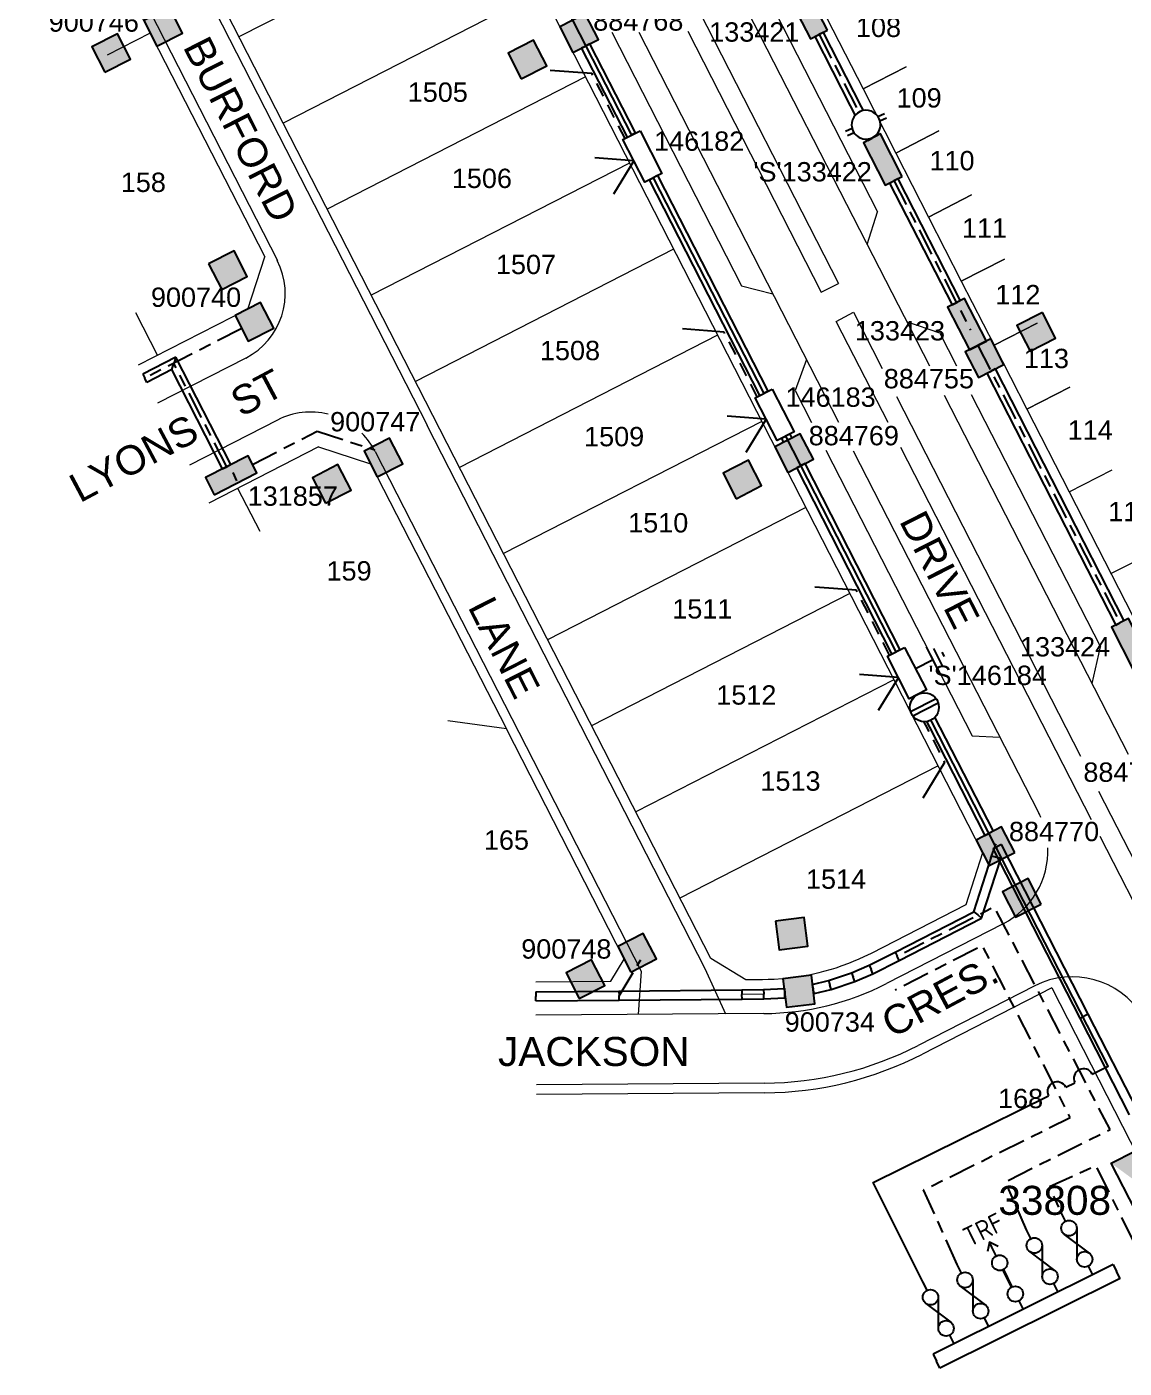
# Model space of a CAD drawing. Header units: metres. Extents: x 289950 to 290170, y 6229066 to 6229325.
# Drawn here: x 289991 to 290104.4, y 6229066.2 to 6229204.9 of the extents above; entities that cross this region are included whole.
import ezdxf
from ezdxf.enums import TextEntityAlignment as Align

# ---------------------------------------------------------------- set-up
doc = ezdxf.new("R2010")
doc.units = ezdxf.units.M
doc.header["$LTSCALE"] = 0.7
for name, pattern in [('Cable Exist OH', [1, 1, 0]), ('Cable Exist UG', [8.2, 4, -1.2, 1.8, -1.2]), ('Dash', [5, 3, -2])]:
    doc.linetypes.add(name, pattern=pattern)
doc.layers.get('0').update_dxf_attribs({"color": 6})
for name, color, linetype in [('_User Miscellaneous4', 7, 'Continuous'), ('_User Miscellaneous6', 7, 'Continuous'), ('_User Miscellaneous7', 150, 'Continuous'), ('_User Miscellaneous8', 7, 'Continuous'), ('_User_LV_Exist', 7, 'Continuous'), ('Duct_SP_EXT', 7, 'Continuous'), ('Equip_LV_EXT', 5, 'Continuous'), ('Equip_LV_MOD', 5, 'Continuous'), ('Equip_LV_NEW', 5, 'Continuous'), ('Mains_LV_NEW_T84', 2, 'Continuous'), ('Services_SP_NEW_UG', 2, 'Continuous'), ('Sub_LV_EXT', 5, 'Continuous'), ('Sub_SP_EXT', 7, 'Continuous'), ('SupportsUG_SP_LV_EXT', 7, 'Continuous'), ('SupportsUG_SP_LV_NEW', 2, 'Continuous'), ('SupportsUG_SP_LV_SL_EXT', 7, 'Continuous'), ('Trench_SP_EXT', 7, 'Continuous'), ('UG_Details_SP_MISC', 7, 'Continuous')]:
    doc.layers.add(name, color=color, linetype=linetype)
for name, color, linetype, lineweight in [('_User Miscellaneous5', 7, 'Continuous', 35), ('Cadastre Developer_SP_NEW', 4, 'Continuous', 5), ('Cadastre Roads_SP_EXT', 9, 'Continuous', 5), ('Cadastre Roads_SP_NEW', 8, 'Continuous', 5)]:
    doc.layers.add(name, color=color, linetype=linetype, lineweight=lineweight)
doc.styles.add('ARIAL', font='arial.ttf', dxfattribs={"height": 2})
doc.styles.add('ARIAL 3.0', font='arial.ttf', dxfattribs={"height": 3})
doc.styles.add('COLUMN_LABEL', font='arial.ttf')
doc.styles.add('IESYMBOL1', font='isocp.shx')
doc.styles.add('POLE_LABEL', font='arial.ttf')
doc.styles.get("Standard").update_dxf_attribs({"font": 'arial.ttf'})
doc.styles.add('style1', font='iso3098b.shx')
doc.linetypes.add('Cable New UG', pattern='A,8,-1,["x",style1,S=3.5,R=0,X=0.35,Y=-1],-3.5', length=12.5)

# ---------------------------------------------------------------- blocks, each defined once
blk = doc.blocks.new('COLUMN_EXT')
at = {"layer": '_User Miscellaneous7'}
blk.add_hatch(color=256, dxfattribs=at).paths.add_polyline_path([(-7.49, -1.49), (-4.52, -1.49), (-4.52, 1.48), (-7.49, 1.48)])
at = {"layer": '_User Miscellaneous8'}
blk.add_hatch(color=256, dxfattribs=at).paths.add_polyline_path([(-1.49, -1.49), (1.48, -1.49), (1.48, 1.48), (-1.49, 1.48)])
at = {"layer": '_User Miscellaneous7'}
blk.add_lwpolyline([(-7.49, -1.49), (-4.52, -1.49), (-4.52, 1.48), (-7.49, 1.48)], close=True, dxfattribs=at)
at = {"layer": '_User Miscellaneous8'}
blk.add_lwpolyline([(-1.49, -1.49), (1.48, -1.49), (1.48, 1.48), (-1.49, 1.48)], close=True, dxfattribs=at)
at = {"flags": 9}
for tag, style, p in [('STRUCTURE_PLANT_NUMBER', 'POLE_LABEL', (1.81, 0.03)), ('STREET_CODE', 'COLUMN_LABEL', (1.81, -0.2))]:
    blk.add_attdef(tag, text='', height=0.2, dxfattribs=dict(at, style=style)).set_placement(p, align=Align.MIDDLE_LEFT)
for tag, p in [('COLUMN_TYPE', (1.81, -0.4)), ('OWNED_BY', (1.81, -0.6)), ('STATE', (1.81, -0.8)), ('USAGE', (1.81, -1)), ('LEGEND', (1.81, -1.2)), ('LOCATION', (1.81, -1.4)), ('STREETNAME', (1.81, -1.6)), ('SUBURB', (1.81, -1.8)), ('NOTES', (1.81, -2))]:
    blk.add_attdef(tag, text='', height=0.2, dxfattribs=at).set_placement(p, align=Align.MIDDLE_LEFT)
at = {"flags": 1}
blk.add_attdef('Z', (1.81, -2.35), '', height=0.2, dxfattribs=at)
at = {"layer": '_User Miscellaneous6', "style": 'ARIAL', "flags": 8}
blk.add_attdef('ASSET_NUM', text='', height=2, dxfattribs=at).set_placement((2, 2), align=Align.MIDDLE_LEFT)
blk = doc.blocks.new('*U22')
at = {"layer": '_User Miscellaneous7'}
blk.add_hatch(color=256, dxfattribs=at).paths.add_polyline_path([(-7.43, 1.73), (-7.53, -1.24), (-4.56, -1.34), (-4.46, 1.63)])
at = {"layer": '_User Miscellaneous8'}
blk.add_hatch(color=256, dxfattribs=at).paths.add_polyline_path([(-1.44, 1.53), (-1.53, -1.44), (1.44, -1.53), (1.53, 1.44)])
at = {"layer": '_User Miscellaneous7'}
blk.add_lwpolyline([(-7.53, -1.24), (-4.56, -1.34), (-4.46, 1.63), (-7.43, 1.73)], close=True, dxfattribs=at)
at = {"layer": '_User Miscellaneous8'}
blk.add_lwpolyline([(-1.53, -1.44), (1.44, -1.53), (1.53, 1.44), (-1.44, 1.53)], close=True, dxfattribs=at)
at = {"flags": 9}
for tag, style, p in [('STRUCTURE_PLANT_NUMBER', 'POLE_LABEL', (1.81, 0.03)), ('STREET_CODE', 'COLUMN_LABEL', (1.81, -0.2))]:
    blk.add_attdef(tag, text='', height=0.2, dxfattribs=dict(at, style=style)).set_placement(p, align=Align.MIDDLE_LEFT)
for tag, p in [('COLUMN_TYPE', (1.81, -0.4)), ('OWNED_BY', (1.81, -0.6)), ('STATE', (1.81, -0.8)), ('USAGE', (1.81, -1)), ('LEGEND', (1.81, -1.2)), ('LOCATION', (1.81, -1.4)), ('STREETNAME', (1.81, -1.6)), ('SUBURB', (1.81, -1.8)), ('NOTES', (1.81, -2))]:
    blk.add_attdef(tag, text='', height=0.2, dxfattribs=at).set_placement(p, align=Align.MIDDLE_LEFT)
at = {"flags": 1}
blk.add_attdef('Z', (1.81, -2.35), '', height=0.2, dxfattribs=at)
at = {"layer": '_User Miscellaneous6', "style": 'ARIAL', "flags": 8}
blk.add_attdef('ASSET_NUM', text='', height=2, dxfattribs=at).set_placement((2, 2), align=Align.MIDDLE_LEFT)
blk = doc.blocks.new('PILLAR_EXT')
blk.add_hatch(color=256).paths.add_polyline_path([(-2.475, 2.49), (-2.475, 0.51), (2.475, 0.51), (2.475, 2.49)])
blk.add_lwpolyline([(-2.475, 0.51), (2.475, 0.51), (2.475, 2.49), (-2.475, 2.49)], close=True)
for tag, p, flags in [('OWNED_BY', (0, 1.3), 9), ('STATE', (0, 1.1), 9), ('SUPPORT_TYPE', (0, 0.9), 9), ('USAGE', (0, 0.7), 9), ('LEGEND', (0, 0.5), 9), ('LOCATION', (0, 0.3), 9), ('NOTES', (0, 0.1), 9), ('PARENT', (0, -0.1), 9), ('STREETNAME', (0, -0.3), 9), ('SUBURB', (0, -0.5), 1)]:
    blk.add_attdef(tag, p, '', height=0.2, dxfattribs=dict(flags=flags))
at = {"layer": '_User Miscellaneous6', "style": 'ARIAL', "flags": 8}
blk.add_attdef('ASSET_NUM', text='', height=2, dxfattribs=at).set_placement((1.5, 7.5), align=Align.TOP_LEFT)
blk = doc.blocks.new('*U58')
at = {"lineweight": -3}
blk.add_lwpolyline([(-2.48, 2.49), (2.47, 2.49), (2.47, 0.51), (-2.48, 0.51)], close=True, dxfattribs=at)
for tag, flags, p in [('STREET_CODE', 9, (1.5, 3.5)), ('OWNED_BY', 9, (1.5, 3.3)), ('OPERATED_BY', 9, (1.5, 3.1)), ('STATE', 9, (1.5, 2.7)), ('MAINTAINED_BY', 9, (1.5, 2.9)), ('SUPPORT_TYPE', 9, (1.5, 2.5)), ('SUBURB', 9, (1.5, 1.7)), ('STREETNAME', 9, (1.5, 1.5)), ('USAGE', 9, (1.5, 2.3)), ('LEGEND', 9, (1.5, 2.1)), ('PARENT', 9, (1.5, 1.9)), ('LOCATION', 9, (1.5, 1.3)), ('Z', 1, (1.5, 0.9)), ('NOTES', 9, (1.5, 1.1))]:
    blk.add_attdef(tag, text='', height=0.2, dxfattribs=dict(flags=flags)).set_placement(p, align=Align.MIDDLE_LEFT)
at = {"layer": '_User Miscellaneous4', "style": 'ARIAL', "flags": 8}
blk.add_attdef('ASSET_NUM', text='', height=2, dxfattribs=at).set_placement((2, 5.5), align=Align.MIDDLE_LEFT)
blk = doc.blocks.new('A$C1B2C29DD')
at = {"layer": 'Services_SP_NEW_UG', "color": 2, "flags": 128}
for points in [[(0, 0), (-2.1, 3.44)], [(0, 0), (2.1, 3.44)]]:
    blk.add_lwpolyline(points, dxfattribs=at)
blk = doc.blocks.new('*U23')
at = {"layer": 'Services_SP_NEW_UG', "color": 2, "flags": 128}
blk.add_lwpolyline([(-10, -0.75), (-12.25, 2.93)], dxfattribs=at)
at = {"layer": 'Services_SP_NEW_UG', "color": 2, "linetype": 'Dash', "ltscale": 0.7, "flags": 128}
blk.add_lwpolyline([(-2.47, -0.75), (-10, -0.75)], dxfattribs=at)
blk = doc.blocks.new('*U24')
at = {"layer": 'Services_SP_NEW_UG', "color": 2, "flags": 128}
blk.add_lwpolyline([(10, -0.75), (12.25, 2.93)], dxfattribs=at)
at = {"layer": 'Services_SP_NEW_UG', "color": 2, "linetype": 'Dash', "ltscale": 0.7, "flags": 128}
blk.add_lwpolyline([(2.47, -0.75), (10, -0.75)], dxfattribs=at)
blk = doc.blocks.new('*U25')
at = {"layer": 'Services_SP_NEW_UG', "color": 2, "flags": 128}
blk.add_lwpolyline([(10, -0.75), (12.25, 2.93)], dxfattribs=at)
at = {"layer": 'Services_SP_NEW_UG', "color": 2, "linetype": 'Dash', "ltscale": 0.7, "flags": 128}
blk.add_lwpolyline([(2.47, -0.75), (10, -0.75)], dxfattribs=at)
blk = doc.blocks.new('*U26')
at = {"layer": 'Services_SP_NEW_UG', "color": 2, "flags": 128}
blk.add_lwpolyline([(10, -0.75), (12.25, 2.93)], dxfattribs=at)
at = {"layer": 'Services_SP_NEW_UG', "color": 2, "linetype": 'Dash', "ltscale": 0.7, "flags": 128}
blk.add_lwpolyline([(2.47, -0.75), (10, -0.75)], dxfattribs=at)
blk = doc.blocks.new('*U17')
blk.add_lwpolyline([(0, 1.375), (5.5, 1.375), (5.5, -1.375), (0, -1.375)], close=True)
blk.add_solid([(0, -1.375), (0, 1.375), (5.5, 1.375), (5.5, -1.375)])
for tag, height, flags, p in [('ASSET_NUM', 3, 8, (5.84, 2.545)), ('STREET_CODE', 0.2, 9, (5.34, 0.545)), ('OPERATING_VOLTAGE', 0.2, 9, (5.34, -0.055)), ('CONSTRUCTED_VOLTAGE', 0.2, 9, (5.34, 0.345)), ('NO_PHASES', 0.2, 9, (5.34, 0.145)), ('ORIENTATION', 0.2, 9, (5.34, -0.255)), ('OWNED_BY', 0.2, 9, (5.34, -0.455)), ('OPERATED_BY', 0.2, 9, (5.34, -0.655)), ('SECONDARY_VOLTAGE', 0.2, 9, (5.34, -1.055)), ('STATE', 0.2, 9, (5.34, -1.255)), ('MAINTAINED_BY', 0.2, 9, (5.34, -0.855)), ('PARENT', 0.2, 9, (5.34, -1.455)), ('SUBSTATION_TYPE', 0.2, 9, (5.34, -1.655)), ('STREETNAME', 0.2, 9, (5.34, -2.455)), ('SUBURB', 0.2, 9, (5.34, -2.655)), ('USAGE', 0.2, 9, (5.34, -1.855)), ('LEGEND', 0.2, 9, (5.34, -2.055)), ('LOCATION', 0.2, 9, (5.34, -2.255)), ('NOTES', 0.2, 9, (5.34, -2.855)), ('Z', 0.2, 1, (5.34, -3.055))]:
    blk.add_attdef(tag, text='', height=height, dxfattribs=dict(flags=flags)).set_placement(p, align=Align.MIDDLE_LEFT)
blk = doc.blocks.new('LV_UG_DFUSE_CLOSED_EXT')
for points in [[(1, 0), (0, 0)], [(5.04, 0.73), (2.16, -0.72)], [(5.05, -0.71), (2.16, 0.72)], [(6.2, 0.01), (7.2, 0.01)]]:
    blk.add_lwpolyline(points)
for centre in [(1.8, 0), (5.4, 0.01)]:
    blk.add_circle(centre, 0.8)
at = {"flags": 9}
for tag, p in [('ACTUAL_STATUS', (0, 0)), ('CONSTRUCTED_VOLTAGE', (0, -0.2)), ('OPERATING_VOLTAGE', (0, -0.6)), ('ORIENTATION', (0, -0.8)), ('STATE', (0, -1)), ('SWITCH_TYPE', (0, -1.2)), ('NO_PHASES', (0, -0.4)), ('USAGE', (0, -1.4)), ('NOTES', (0, -1.6))]:
    blk.add_attdef(tag, text='', height=0.2, dxfattribs=at).set_placement(p, align=Align.MIDDLE_LEFT)
at = {"flags": 1}
blk.add_attdef('Z', (0, 0), '', height=0.2, dxfattribs=at)
blk = doc.blocks.new('*U57')
for points in [[(1, 0), (0, 0)], [(5.04, 0.73), (2.16, -0.72)], [(5.05, -0.71), (2.16, 0.72)], [(6.2, 0.01), (7.2, 0.01)]]:
    blk.add_lwpolyline(points)
for centre in [(1.8, 0), (5.4, 0.01)]:
    blk.add_circle(centre, 0.8)
at = {"flags": 9}
for tag, p in [('ACTUAL_STATUS', (0, 0)), ('CONSTRUCTED_VOLTAGE', (0, -0.2)), ('OPERATING_VOLTAGE', (0, -0.6)), ('ORIENTATION', (0, -0.8)), ('STATE', (0, -1)), ('SWITCH_TYPE', (0, -1.2)), ('NO_PHASES', (0, -0.4)), ('USAGE', (0, -1.4)), ('NOTES', (0, -1.6))]:
    blk.add_attdef(tag, text='', height=0.2, dxfattribs=at).set_placement(p, align=Align.MIDDLE_LEFT)
at = {"flags": 1}
blk.add_attdef('Z', (0, 0), '', height=0.2, dxfattribs=at)
blk = doc.blocks.new('TX_LINK_EXT')
h = blk.add_hatch(color=256)
edge = h.paths.add_edge_path()
edge.add_line((2.6, 0.05), (4.6, 0.05))
edge.add_arc((5.4, 0.01), 0.8, 177.2353, 184.4027)
edge.add_line((4.6, -0.05), (2.6, -0.05))
edge.add_arc((1.8, 0), 0.8, 356.4167, 363.5833)
for points in [[(1, 0), (0, 0)], [(2.6, 0.05), (4.6, 0.05)], [(6.2, 0.01), (7.2, 0.01)], [(2.6, -0.05), (4.6, -0.05)]]:
    blk.add_lwpolyline(points)
for centre in [(1.8, 0), (5.4, 0.01)]:
    blk.add_circle(centre, 0.8)
for centre, start, end in [((1.8, 0), 356.4167, 3.5833), ((5.4, 0.01), 177.2353, 184.4027)]:
    blk.add_arc(centre, 0.8, start, end)
at = {"layer": 'Sub_LV_EXT'}
blk.add_line((7.2, 0.01), (7.8, 0.01), dxfattribs=at)
blk.add_lwpolyline([(7, -0.59), (7.8, 0.01), (7, 0.61)], dxfattribs=at)
at = {"flags": 1}
blk.add_attdef('Z', (0, 0), '', height=0.2, dxfattribs=at)
at = {"layer": 'Sub_LV_EXT', "color": 7, "style": 'IESYMBOL1'}
blk.add_text('TRF', height=2, rotation=270, dxfattribs=at).set_placement((9.24, 0.01), align=Align.MIDDLE_CENTER)
at = {"layer": 'Sub_LV_EXT', "flags": 1}
for tag, p in [('ORIENTATION', (2.14, -1.53)), ('USAGE', (2.14, -1.14)), ('NOTES', (2.14, -3.07))]:
    blk.add_attdef(tag, p, '', height=0.2, dxfattribs=at)
blk = doc.blocks.new('*U63')
blk.add_wipeout([(-1.17, -0.57), (-1.28, -0.72), (-1.36, -0.89), (-1.43, -1.06), (-1.47, -1.25), (-1.49, -1.43), (-1.49, -1.62), (-1.46, -1.81), (-1.41, -1.99), (-1.34, -2.16), (-1.25, -2.32), (-1.13, -2.47), (-1, -2.61), (-0.86, -2.72), (-0.7, -2.82), (-0.53, -2.9), (-0.35, -2.95), (-0.16, -2.99), (0.03, -2.99), (0.21, -2.98), (0.4, -2.94), (0.57, -2.88), (0.74, -2.8), (0.9, -2.69), (1.04, -2.57), (1.17, -2.43), (1.28, -2.28), (1.36, -2.11), (1.43, -1.94), (1.47, -1.75), (1.49, -1.57), (1.49, -1.38), (1.46, -1.19), (1.41, -1.01), (1.34, -0.84), (1.25, -0.68), (1.13, -0.53), (1, -0.39), (0.86, -0.28), (0.7, -0.18), (0.53, -0.1), (0.35, -0.05), (0.16, -0.01), (-0.03, -0.01), (-0.21, -0.02), (-0.4, -0.06), (-0.57, -0.12), (-0.74, -0.2), (-0.9, -0.31), (-1.04, -0.43)])
for p, q in [((-1.47, -1.25), (-2.22, -1.25)), ((1.47, -1.25), (2.22, -1.25)), ((-1.47, -1.75), (-2.22, -1.75)), ((1.47, -1.75), (2.22, -1.75))]:
    blk.add_line(p, q)
blk.add_lwpolyline([(1.49, -1.5, 1), (-1.49, -1.5, 1)], format="xyb", close=True)
for tag, p, flags in [('ORIENTATION', (0, 0), 9), ('Z', (0, 0), 1), ('USAGE', (0, -0.2), 9), ('NOTES', (0, -0.4), 9)]:
    blk.add_attdef(tag, p, '', height=0.2, dxfattribs=dict(flags=flags))
blk = doc.blocks.new('LV_UG_LINKS_CLOSED_NEW')
for tag, flags, p in [('ACTUAL_STATUS', 9, (1.5, 0)), ('CONSTRUCTED_VOLTAGE', 9, (1.5, -0.2)), ('OPERATING_VOLTAGE', 9, (1.5, -0.6)), ('ORIENTATION', 9, (1.5, -0.8)), ('STATE', 9, (1.5, -1)), ('SWITCH_TYPE', 9, (1.5, -1.2)), ('NO_PHASES', 9, (1.5, -0.4)), ('USAGE', 9, (1.5, -1.4)), ('OWNED_BY', 9, (1.5, -1.8)), ('OPERATED_BY', 9, (1.5, -2)), ('TYPE', 9, (1.5, -2.6)), ('Z', 1, (1.5, -2.8)), ('NOTES', 9, (1.5, -1.6)), ('MAINTAINED_BY', 9, (1.5, -2.2)), ('NUMBER_OF_PHASES', 9, (1.5, -2.4))]:
    blk.add_attdef(tag, text='', height=0.2, dxfattribs=dict(flags=flags)).set_placement(p, align=Align.MIDDLE_LEFT)
blk.add_wipeout([(-1.06, -5.84), (-1.18, -5.98), (-1.29, -6.14), (-1.37, -6.31), (-1.43, -6.48), (-1.48, -6.67), (-1.49, -6.85), (-1.49, -7.04), (-1.46, -7.23), (-1.41, -7.41), (-1.33, -7.58), (-1.24, -7.74), (-1.12, -7.89), (-0.99, -8.02), (-0.84, -8.14), (-0.68, -8.23), (-0.51, -8.31), (-0.33, -8.36), (-0.14, -8.39), (0.05, -8.39), (0.23, -8.38), (0.42, -8.33), (0.59, -8.27), (0.76, -8.19), (0.92, -8.08), (1.06, -7.96), (1.18, -7.82), (1.29, -7.66), (1.37, -7.49), (1.43, -7.32), (1.48, -7.13), (1.49, -6.95), (1.49, -6.76), (1.46, -6.57), (1.41, -6.39), (1.33, -6.22), (1.24, -6.06), (1.12, -5.91), (0.99, -5.78), (0.84, -5.66), (0.68, -5.57), (0.51, -5.49), (0.33, -5.44), (0.14, -5.41), (-0.05, -5.41), (-0.23, -5.42), (-0.42, -5.47), (-0.59, -5.53), (-0.76, -5.61), (-0.92, -5.72)])
for p, q in [((-1.48, -6.65), (1.48, -6.65)), ((-1.48, -7.15), (1.48, -7.15))]:
    blk.add_line(p, q)
blk.add_circle((0, -6.9), 1.5)
blk = doc.blocks.new('Earth')
for p, q in [((0, -2.04), (0, 0)), ((-1.5, -2.04), (1.5, -2.04)), ((-1, -2.64), (1, -2.64)), ((-0.25, -3.24), (0.25, -3.24))]:
    blk.add_line(p, q)

msp = doc.modelspace()

# ---------------------------------------------------------------- linework, layer by layer
at = {"layer": '_User_LV_Exist', "color": 7, "linetype": 'Cable Exist UG', "flags": 128}
for points in [[(290072.89, 6229204.17), (290077.03, 6229196.07)], [(290080.64, 6229189.02), (290088.55, 6229173.56)], [(290089.33, 6229171.96), (290104.04, 6229143.25)], [(290094.36, 6229080.52), (290092.18, 6229085.51), (290102.99, 6229090.91), (290091.03, 6229113.92), (290081.74, 6229109.17)], [(290087.2, 6229076.95), (290083.71, 6229084.65), (290098.88, 6229092.16), (290089.8, 6229109.92), (290080.78, 6229105.31)], [(290111.73, 6229079.76), (290112.55, 6229078.42), (290107.21, 6229075.76), (290101.54, 6229087.16), (290096.72, 6229084.97), (290097.93, 6229082.29)]]:
    msp.add_lwpolyline(points, dxfattribs=at)
at = {"layer": 'Cadastre Developer_SP_NEW', "color": 4}
for p, q in [((290061.71, 6229108.58), (289998.11, 6229232.82)), ((289991.02, 6229229.16), (290015.6, 6229181.11)), ((290039.64, 6229217.53), (290012.94, 6229203.86)), ((290044.2, 6229208.62), (290017.49, 6229194.96)), ((290003.75, 6229204.25), (289999.31, 6229201.97)), ((290048.75, 6229199.72), (290022.05, 6229186.05)), ((290053.31, 6229190.82), (290026.61, 6229177.15)), ((290057.87, 6229181.92), (290031.17, 6229168.25)), ((290057.87, 6229181.92), (290031.17, 6229168.25)), ((290013.86, 6229175.72), (290015.6, 6229181.11)), ((290002.23, 6229175.38), (290004.51, 6229170.93)), ((290013.86, 6229175.72), (290002.52, 6229169.91)), ((290062.42, 6229173.01), (290035.72, 6229159.35)), ((290066.98, 6229164.11), (290040.28, 6229150.44)), ((290021.15, 6229161.48), (290009.82, 6229155.67)), ((290021.15, 6229161.48), (290026.53, 6229159.74)), ((290026.53, 6229159.74), (290040.58, 6229132.33)), ((290012.8, 6229157.22), (290015.09, 6229152.75)), ((290098.75, 6229156.84), (290111.1, 6229132.7)), ((290071.54, 6229155.21), (290044.84, 6229141.54)), ((290103.08, 6229148.38), (290107.53, 6229150.66)), ((290076.1, 6229146.31), (290049.39, 6229132.64)), ((290080.65, 6229137.41), (290053.95, 6229123.74)), ((290085.21, 6229128.5), (290058.51, 6229114.83)), ((290089.81, 6229119.51), (290088.07, 6229114.13)), ((290088.07, 6229114.13), (290078.28, 6229109.11)), ((290065.35, 6229106.38), (290061.71, 6229108.58)), ((290075.95, 6229108.07), (290075.27, 6229107.82)), ((290076.44, 6229108.27), (290075.95, 6229108.07)), ((290077.01, 6229108.51), (290076.44, 6229108.27)), ((290077.54, 6229108.75), (290077.01, 6229108.51)), ((290078.28, 6229109.11), (290077.54, 6229108.75)), ((290070.35, 6229106.62), (290069.11, 6229106.48)), ((290071.05, 6229106.73), (290070.35, 6229106.62)), ((290071.68, 6229106.84), (290071.05, 6229106.73)), ((290072.32, 6229106.97), (290071.68, 6229106.84)), ((290072.88, 6229107.1), (290072.32, 6229106.97)), ((290073.38, 6229107.23), (290072.88, 6229107.1)), ((290074.16, 6229107.45), (290073.38, 6229107.23)), ((290074.64, 6229107.6), (290074.16, 6229107.45)), ((290075.27, 6229107.82), (290074.64, 6229107.6)), ((290065.89, 6229106.38), (290065.35, 6229106.38)), ((290066.49, 6229106.39), (290065.89, 6229106.38)), ((290067.07, 6229106.39), (290066.49, 6229106.39)), ((290067.66, 6229106.4), (290067.07, 6229106.39)), ((290068.28, 6229106.42), (290067.66, 6229106.4)), ((290069.11, 6229106.48), (290068.28, 6229106.42)), ((290096.97, 6229105.54), (290083.61, 6229098.7)), ((290096.97, 6229105.54), (290116.51, 6229067.24)), ((290067.18, 6229104.89), (290064.93, 6229104.87)), ((290067.26, 6229094.69), (290043.71, 6229094.51))]:
    msp.add_line(p, q, dxfattribs=at)
for points in [[(290077.54, 6229209.28), (290073.1, 6229206.99), (290077.45, 6229198.48), (290081.9, 6229200.76)], [(290081.9, 6229200.76), (290077.45, 6229198.48), (290080.84, 6229191.86), (290085.29, 6229194.14)], [(290085.29, 6229194.14), (290080.84, 6229191.86), (290084.23, 6229185.23), (290088.68, 6229187.52)], [(290088.68, 6229187.52), (290084.23, 6229185.23), (290087.61, 6229178.61), (290092.06, 6229180.89)], [(290092.06, 6229180.89), (290087.61, 6229178.61), (290091, 6229171.99), (290095.45, 6229174.27)], [(290095.45, 6229174.27), (290091, 6229171.99), (290094.39, 6229165.36), (290098.84, 6229167.65)], [(290098.84, 6229167.65), (290094.39, 6229165.36), (290098.75, 6229156.84), (290103.2, 6229159.12)], [(290043.61, 6229106.17), (290051.38, 6229106.23), (290052.77, 6229108.52), (290040.58, 6229132.33), (290034.53, 6229133.17)]]:
    msp.add_lwpolyline(points, dxfattribs=at)
msp.add_arc((290066.98, 6229131.19), 36.5, 270.4501, 297.1075, dxfattribs=at)
at = {"layer": 'Cadastre Roads_SP_NEW', "color": 8}
for p, q in [((289996.32, 6229234.17), (290032.38, 6229163.72)), ((289991.01, 6229231.38), (290016.93, 6229180.75))]:
    msp.add_line(p, q, dxfattribs=at)
at = {"layer": 'Cadastre Roads_SP_NEW'}
for p, q in [((290058.87, 6229209.72), (290074.92, 6229178.38)), ((290063.78, 6229209.93), (290078.46, 6229181.28)), ((290066.54, 6229210.03), (290078.96, 6229185.77)), ((290051.48, 6229204.34), (290064.9, 6229178.14)), ((290054.29, 6229204.34), (290074.92, 6229164.04)), ((290059.33, 6229204.44), (290073.14, 6229177.47)), ((290077.87, 6229182.41), (290078.96, 6229185.77)), ((290078.46, 6229181.28), (290084.31, 6229169.84)), ((290064.9, 6229178.14), (290068.13, 6229177.31)), ((290073.14, 6229177.47), (290074.92, 6229178.38)), ((290074.69, 6229174.44), (290076.45, 6229175.39)), ((290076.45, 6229175.39), (290079.42, 6229169.58)), ((290075.92, 6229172.03), (290074.69, 6229174.44)), ((290085.39, 6229173.22), (290081.98, 6229174.39)), ((290085.39, 6229173.22), (290087.12, 6229169.85)), ((290080.04, 6229164), (290075.92, 6229172.03)), ((290013.64, 6229170.66), (290004.53, 6229166)), ((290071.61, 6229170.52), (290070.45, 6229167.31)), ((290070.45, 6229167.31), (290072.14, 6229164.01)), ((290080.92, 6229166.67), (290099.95, 6229129.51)), ((290085.85, 6229166.84), (290104.87, 6229129.71)), ((290088.63, 6229166.89), (290102, 6229140.79)), ((290016.92, 6229164.25), (290007.81, 6229159.59)), ((290032.36, 6229163.73), (290061.11, 6229107.56)), ((290027.01, 6229161), (290054.51, 6229107.29)), ((290073.62, 6229161.12), (290088.72, 6229131.62)), ((290076.44, 6229161.08), (290095.63, 6229123.61)), ((290101.07, 6229122.93), (290081.35, 6229161.43)), ((290101.13, 6229137.01), (290102, 6229140.79)), ((290088.72, 6229131.62), (290091.6, 6229131.48)), ((290101.81, 6229125.87), (290112.15, 6229105.68)), ((290110.37, 6229104.77), (290101.96, 6229121.19)), ((290091.94, 6229112.18), (290079.87, 6229106)), ((290054.51, 6229107.29), (290054.19, 6229102.8)), ((290061.11, 6229107.56), (290063.24, 6229102.87)), ((290095.22, 6229105.77), (290083.15, 6229099.59)), ((290067.2, 6229102.89), (290043.64, 6229102.71)), ((290067.26, 6229095.69), (290043.7, 6229095.51))]:
    msp.add_line(p, q, dxfattribs=at)
for centre, radius, start, end in [((290010.22, 6229177.34), 7.5, 297.1189, 27.1076), ((290020.34, 6229157.58), 7.5, 76.0287, 117.1189), ((290020.34, 6229157.58), 7.5, 27.1076, 45.021), ((290088.06, 6229119.74), 8.5, 23.6632, 27.1183), ((290088.07, 6229119.74), 8.5, 297.1075, 2.0179), ((290099.09, 6229098.2), 8.5, 31.9232, 117.1075), ((290066.98, 6229131.19), 28.3, 270.4501, 297.1075), ((290066.98, 6229131.19), 35.5, 270.4501, 297.1075)]:
    msp.add_arc(centre, radius, start, end, dxfattribs=at)
at = {"layer": 'Duct_SP_EXT'}
for p, q in [((290090.92, 6229119.94), (290091.35, 6229120.16)), ((290099.89, 6229102.41), (290090.92, 6229119.94)), ((290091.77, 6229120.38), (290091.35, 6229120.16)), ((290100.74, 6229102.84), (290091.77, 6229120.38)), ((290099.89, 6229102.41), (290100.32, 6229102.63)), ((290099.89, 6229102.41), (290100.32, 6229102.63)), ((290100.74, 6229102.84), (290100.32, 6229102.63)), ((290100.74, 6229102.84), (290100.32, 6229102.63)), ((290105.85, 6229092.85), (290100.74, 6229102.84)), ((290105, 6229092.42), (290099.89, 6229102.41))]:
    msp.add_line(p, q, dxfattribs=at)
at = {"layer": 'Equip_LV_MOD'}
for p, q in [((290103.31, 6229076.93), (290084.69, 6229067.66)), ((290103.31, 6229076.93), (290103.67, 6229076.21)), ((290104.02, 6229075.5), (290103.67, 6229076.21)), ((290104.02, 6229075.5), (290085.4, 6229066.23)), ((290084.69, 6229067.66), (290085.04, 6229066.94)), ((290085.4, 6229066.23), (290085.04, 6229066.94))]:
    msp.add_line(p, q, dxfattribs=at)
at = {"layer": 'Mains_LV_NEW_T84', "color": 2, "linetype": 'Cable New UG'}
for p, q in [((290037.53, 6229224.9), (290053.52, 6229193.71)), ((290055.76, 6229189.29), (290067.18, 6229166.99)), ((290069.44, 6229162.59), (290080.85, 6229140.29))]:
    msp.add_line(p, q, dxfattribs=at)
at = {"layer": 'Mains_LV_NEW_T84', "color": 2, "linetype": 'Cable New UG', "flags": 128}
for points in [[(290078.38, 6229193.43), (290078.38, 6229193.43)], [(290101.14, 6229096.63), (290102.79, 6229097.44), (290083.12, 6229135.89)], [(290098.41, 6229095.28), (290099.35, 6229095.74)], [(290083.62, 6229075.17), (290078.5, 6229085.41), (290096.62, 6229094.39)]]:
    msp.add_lwpolyline(points, dxfattribs=at)
at = {"layer": 'Mains_LV_NEW_T84', "color": 2, "linetype": 'Cable New UG'}
for centre in [(290100.25, 6229096.19), (290097.52, 6229094.83)]:
    msp.add_arc(centre, 1, 26.3441, 206.3441, dxfattribs=at)
at = {"layer": 'Trench_SP_EXT', "linetype": 'Cable Exist UG'}
for p, q in [((290013.22, 6229173.71), (290003.21, 6229168.58)), ((290011.68, 6229159.42), (290006.2, 6229170.11)), ((290014.33, 6229159.67), (290021.02, 6229163.1)), ((290021.02, 6229163.1), (290026.99, 6229161.17)), ((290012.3, 6229158.83), (290012.69, 6229157.96)), ((290052.23, 6229104.74), (290054.48, 6229108.46))]:
    msp.add_line(p, q, dxfattribs=at)
msp.add_arc((290075.33, 6229125.67), 16.71, 336.4781, 341.8037, dxfattribs=at)
at = {"layer": 'UG_Details_SP_MISC'}
for p, q in [((290072.46, 6229203.89), (290072.89, 6229204.11)), ((290072.46, 6229203.89), (290077.96, 6229193.16)), ((290073.32, 6229204.33), (290072.89, 6229204.11)), ((290073.32, 6229204.33), (290078.81, 6229193.6)), ((290048.35, 6229202.72), (290048.78, 6229202.94)), ((290053.09, 6229193.49), (290048.35, 6229202.72)), ((290049.2, 6229203.16), (290048.78, 6229202.94)), ((290053.94, 6229193.93), (290049.2, 6229203.16)), ((290053.09, 6229193.49), (290053.52, 6229193.71)), ((290053.94, 6229193.93), (290053.52, 6229193.71)), ((290077.96, 6229193.16), (290078.38, 6229193.38)), ((290078.81, 6229193.6), (290078.38, 6229193.38)), ((290055.35, 6229189.08), (290055.77, 6229189.3)), ((290055.35, 6229189.08), (290066.76, 6229166.78)), ((290056.2, 6229189.52), (290055.77, 6229189.3)), ((290056.2, 6229189.52), (290067.62, 6229167.22)), ((290080.2, 6229188.75), (290080.63, 6229188.97)), ((290080.2, 6229188.75), (290086.65, 6229176.15)), ((290081.06, 6229189.19), (290080.63, 6229188.97)), ((290081.06, 6229189.19), (290087.51, 6229176.58)), ((290086.65, 6229176.15), (290087.08, 6229176.36)), ((290087.51, 6229176.58), (290087.08, 6229176.36)), ((290006.41, 6229170.76), (290002.99, 6229169.01)), ((290006.41, 6229170.76), (290006.2, 6229170.11)), ((290012.1, 6229159.64), (290006.41, 6229170.76)), ((290002.99, 6229169.01), (290003.21, 6229168.58)), ((290005.99, 6229169.47), (290003.42, 6229168.15)), ((290005.99, 6229169.47), (290006.2, 6229170.11)), ((290011.25, 6229159.2), (290005.99, 6229169.47)), ((290090.26, 6229169.1), (290090.69, 6229169.31)), ((290090.26, 6229169.1), (290103.58, 6229143.06)), ((290091.11, 6229169.53), (290090.69, 6229169.31)), ((290091.11, 6229169.53), (290104.43, 6229143.5)), ((290003.42, 6229168.15), (290003.21, 6229168.58)), ((290066.76, 6229166.78), (290067.19, 6229167)), ((290067.62, 6229167.22), (290067.19, 6229167)), ((290069.01, 6229162.39), (290069.44, 6229162.59)), ((290069.01, 6229162.39), (290069.21, 6229161.97)), ((290069.21, 6229161.97), (290069.64, 6229162.18)), ((290069.88, 6229162.8), (290069.44, 6229162.59)), ((290070.08, 6229162.38), (290069.64, 6229162.18)), ((290069.88, 6229162.8), (290070.08, 6229162.38)), ((290011.25, 6229159.2), (290011.68, 6229159.42)), ((290012.1, 6229159.64), (290011.68, 6229159.42)), ((290070.6, 6229159.33), (290071.03, 6229159.55)), ((290080.44, 6229140.07), (290070.6, 6229159.33)), ((290071.46, 6229159.77), (290071.03, 6229159.55)), ((290081.29, 6229140.51), (290071.46, 6229159.77)), ((290103.58, 6229143.06), (290104, 6229143.28)), ((290104.43, 6229143.5), (290104, 6229143.28)), ((290080.44, 6229140.07), (290080.87, 6229140.29)), ((290081.29, 6229140.51), (290080.87, 6229140.29)), ((290082.69, 6229135.67), (290083.12, 6229135.88)), ((290083.54, 6229136.1), (290083.12, 6229135.88)), ((290083.54, 6229136.1), (290090.89, 6229121.73)), ((290082.69, 6229135.67), (290090.04, 6229121.3)), ((290090.04, 6229121.3), (290090.46, 6229121.51)), ((290090.89, 6229121.73), (290090.46, 6229121.51)), ((290088.91, 6229113.41), (290090.78, 6229119.2)), ((290090.78, 6229119.2), (290091.24, 6229119.05)), ((290089.71, 6229112.74), (290091.7, 6229118.9)), ((290091.7, 6229118.9), (290091.24, 6229119.05)), ((290080.77, 6229109.24), (290088.91, 6229113.41)), ((290081.2, 6229108.39), (290089.71, 6229112.74)), ((290088.91, 6229113.41), (290089.31, 6229113.08)), ((290089.71, 6229112.74), (290089.31, 6229113.08)), ((290078.07, 6229107.88), (290080.77, 6229109.24)), ((290078.48, 6229107.01), (290081.2, 6229108.39)), ((290080.77, 6229109.24), (290080.98, 6229108.81)), ((290081.2, 6229108.39), (290080.98, 6229108.81)), ((290073.89, 6229106.31), (290076.25, 6229107.1)), ((290076.25, 6229107.1), (290078.07, 6229107.88)), ((290076.25, 6229107.1), (290076.42, 6229106.65)), ((290076.6, 6229106.2), (290076.42, 6229106.65)), ((290076.6, 6229106.2), (290078.48, 6229107.01)), ((290078.07, 6229107.88), (290078.28, 6229107.44)), ((290078.48, 6229107.01), (290078.28, 6229107.44)), ((290043.62, 6229105.15), (290052.22, 6229105.22)), ((290052.22, 6229105.22), (290064.93, 6229105.35)), ((290052.22, 6229105.22), (290052.23, 6229104.74)), ((290064.93, 6229105.35), (290067.17, 6229105.37)), ((290064.93, 6229105.35), (290064.93, 6229104.87)), ((290067.17, 6229105.37), (290069.33, 6229105.48)), ((290067.17, 6229105.37), (290067.18, 6229104.89)), ((290069.33, 6229105.48), (290069.36, 6229105)), ((290072.18, 6229105.9), (290073.89, 6229106.31)), ((290072.18, 6229105.9), (290072.3, 6229105.43)), ((290072.41, 6229104.97), (290072.3, 6229105.43)), ((290072.41, 6229104.97), (290074.16, 6229105.39)), ((290073.89, 6229106.31), (290074.02, 6229105.85)), ((290074.16, 6229105.39), (290074.02, 6229105.85)), ((290074.16, 6229105.39), (290076.6, 6229106.2)), ((290043.62, 6229105.15), (290043.63, 6229104.67)), ((290043.63, 6229104.19), (290043.63, 6229104.67)), ((290043.63, 6229104.19), (290052.23, 6229104.26)), ((290052.23, 6229104.26), (290052.23, 6229104.74)), ((290052.23, 6229104.26), (290064.94, 6229104.39)), ((290064.94, 6229104.39), (290064.93, 6229104.87)), ((290064.94, 6229104.39), (290067.2, 6229104.41)), ((290067.2, 6229104.41), (290067.18, 6229104.89)), ((290067.2, 6229104.41), (290069.38, 6229104.52)), ((290069.38, 6229104.52), (290069.36, 6229105))]:
    msp.add_line(p, q, dxfattribs=at)

# ---------------------------------------------------------------- block references
at = {"layer": 'Equip_LV_EXT', "rotation": 116.4571409905066}
for name, p in [('TX_LINK_EXT', (290094, 6229072.29)), ('LV_UG_DFUSE_CLOSED_EXT', (290101.16, 6229075.87)), ('LV_UG_DFUSE_CLOSED_EXT', (290097.58, 6229074.08)), ('LV_UG_DFUSE_CLOSED_EXT', (290090.41, 6229070.52)), ('*U57', (290086.84, 6229068.73))]:
    msp.add_blockref(name, p, dxfattribs=at)
at = {"layer": 'Services_SP_NEW_UG'}
for name, p, rotation in [('*U26', (290053.31, 6229190.82), 117.1069444732713), ('*U25', (290066.98, 6229164.11), 117.1069444878662), ('*U24', (290080.66, 6229137.41), 117.1069444713489), ('*U23', (290080.66, 6229137.41), 117.1069444739632)]:
    msp.add_blockref(name, p, dxfattribs=dict(at, rotation=rotation))
at = {"layer": 'Services_SP_NEW_UG', "color": 2}
for p, rotation in [((290053.76, 6229191.05), 117.118271242737), ((290067.44, 6229164.34), 117.1069444418815), ((290081.11, 6229137.64), 117.0516189596644)]:
    msp.add_blockref('A$C1B2C29DD', p, dxfattribs=dict(at, rotation=rotation))
at = {"layer": 'Sub_SP_EXT'}
ref = msp.add_blockref('*U17', (290104.34, 6229088.04), dxfattribs=dict(at, rotation=297.174350676304))
ref.add_attrib('ASSET_NUM_001', '33808', (290091.44, 6229082.08), dxfattribs={"layer": '0', "height": 3})
at = {"layer": 'SupportsUG_SP_LV_EXT'}
ref = msp.add_blockref('PILLAR_EXT', (290073.1, 6229206.99), dxfattribs=dict(at, rotation=117.1182712439624))
ref.add_attrib('ASSET_NUM_001', '133421', (290061.55, 6229203.37), dxfattribs={"layer": '_User Miscellaneous6', "height": 2, "style": 'ARIAL'})
ref = msp.add_blockref('PILLAR_EXT', (290080.84, 6229191.86), dxfattribs=dict(at, rotation=117.1182712508742))
ref.add_attrib('ASSET_NUM_001', "'S'133422", (290066.11, 6229188.92), dxfattribs={"layer": '_User Miscellaneous6', "height": 2, "style": 'ARIAL'})
ref = msp.add_blockref('PILLAR_EXT', (290089.54, 6229174.84), dxfattribs=dict(at, rotation=117.0884962128963))
ref.add_attrib('ASSET_NUM_001', '133423', (290076.61, 6229172.48), dxfattribs={"layer": '_User Miscellaneous6', "height": 2, "style": 'ARIAL'})
ref = msp.add_blockref('PILLAR_EXT', (290012.81, 6229157.21), dxfattribs=dict(at, rotation=27.11949902579412))
ref.add_attrib('ASSET_NUM_001', '131857', (290013.84, 6229155.39), dxfattribs={"layer": '_User Miscellaneous6', "height": 2, "style": 'ARIAL'})
ref = msp.add_blockref('PILLAR_EXT', (290106.47, 6229141.76), dxfattribs=dict(at, rotation=117.0890446551702))
ref.add_attrib('ASSET_NUM_001', '133424', (290093.68, 6229139.81), dxfattribs={"layer": '_User Miscellaneous6', "height": 2, "style": 'ARIAL'})
at = {"layer": 'SupportsUG_SP_LV_NEW'}
ref = msp.add_blockref('*U58', (290053.31, 6229190.82), dxfattribs=dict(at, rotation=297.1182712416464))
ref.add_attrib('ASSET_NUM_001', '146182', (290055.85, 6229192.09), dxfattribs={"layer": '_User Miscellaneous4', "height": 2, "style": 'ARIAL'})
ref = msp.add_blockref('*U58', (290066.98, 6229164.11), dxfattribs=dict(at, rotation=297.108737793798))
ref.add_attrib('ASSET_NUM_001', '146183', (290069.44, 6229165.62), dxfattribs={"layer": '_User Miscellaneous4', "height": 2, "style": 'ARIAL'})
ref = msp.add_blockref('*U58', (290080.66, 6229137.41), dxfattribs=dict(at, rotation=297.05161896909))
ref.add_attrib('ASSET_NUM_001', "'S'146184", (290084.21, 6229136.86), dxfattribs={"layer": '_User Miscellaneous4', "height": 2, "style": 'ARIAL'})
at = {"layer": 'SupportsUG_SP_LV_SL_EXT'}
ref = msp.add_blockref('COLUMN_EXT', (290005.09, 6229204.92), dxfattribs=dict(at, rotation=26.88876263114416))
ref.add_attrib('ASSET_NUM', '900746', dxfattribs={"layer": '_User Miscellaneous5', "height": 2, "style": 'ARIAL'}).set_placement((290002.59, 6229203.8), align=Align.BOTTOM_RIGHT)
ref = msp.add_blockref('COLUMN_EXT', (290048.1, 6229204.26), dxfattribs=dict(at, rotation=27.10694447349585))
ref.add_attrib('ASSET_NUM', '884768', dxfattribs={"layer": '_User Miscellaneous5', "height": 2, "style": 'ARIAL'}).set_placement((290058.88, 6229203.91), align=Align.BOTTOM_RIGHT)
ref = msp.add_blockref('COLUMN_EXT', (290014.54, 6229174.4), dxfattribs=dict(at, rotation=297.11949906631))
ref.add_attrib('ASSET_NUM', '900740', dxfattribs={"layer": '_User Miscellaneous5', "height": 2, "style": 'ARIAL'}).set_placement((290013.16, 6229175.35), align=Align.BOTTOM_RIGHT)
ref = msp.add_blockref('COLUMN_EXT', (290090.02, 6229170.64), dxfattribs=dict(at, rotation=207.0902001110093))
ref.add_attrib('ASSET_NUM', '884755', dxfattribs={"layer": '_User Miscellaneous5', "height": 2, "style": 'ARIAL'}).set_placement((290079.6, 6229166.93), align=Align.BOTTOM_LEFT)
ref = msp.add_blockref('COLUMN_EXT', (290027.87, 6229160.39), dxfattribs=dict(at, rotation=27.13189984057826))
ref.add_attrib('ASSET_NUM', '900747', dxfattribs={"layer": '_User Miscellaneous5', "height": 2, "style": 'ARIAL'}).set_placement((290022.36, 6229162.48), align=Align.BOTTOM_LEFT)
ref = msp.add_blockref('COLUMN_EXT', (290070.32, 6229160.85), dxfattribs=dict(at, rotation=27.05161896362939))
ref.add_attrib('ASSET_NUM', '884769', dxfattribs={"layer": '_User Miscellaneous5', "height": 2, "style": 'ARIAL'}).set_placement((290081.16, 6229161.04), align=Align.BOTTOM_RIGHT)
ref = msp.add_blockref('*U22', (290111.92, 6229127.83), dxfattribs=dict(at, rotation=208.9709164967741))
ref.add_attrib('ASSET_NUM', '884756', dxfattribs={"layer": '_User Miscellaneous5', "height": 2, "style": 'ARIAL'}).set_placement((290100.23, 6229126.25), align=Align.BOTTOM_LEFT)
ref = msp.add_blockref('COLUMN_EXT', (290091.13, 6229120.19), dxfattribs=dict(at, rotation=117.0896308402156))
ref.add_attrib('ASSET_NUM', '884770', dxfattribs={"layer": '_User Miscellaneous5', "height": 2, "style": 'ARIAL'}).set_placement((290101.86, 6229120.11), align=Align.BOTTOM_RIGHT)
ref = msp.add_blockref('COLUMN_EXT', (290070.83, 6229105.19), dxfattribs=dict(at, rotation=277.209812375676))
ref.add_attrib('ASSET_NUM', '900734', dxfattribs={"layer": '_User Miscellaneous5', "height": 2, "style": 'ARIAL'}).set_placement((290078.68, 6229100.42), align=Align.BOTTOM_RIGHT)
ref = msp.add_blockref('COLUMN_EXT', (290054.09, 6229109.19), dxfattribs=dict(at, rotation=27.10607780163106))
ref.add_attrib('ASSET_NUM', '900748', dxfattribs={"layer": '_User Miscellaneous5', "height": 2, "style": 'ARIAL'}).set_placement((290051.44, 6229107.97), align=Align.BOTTOM_RIGHT)

# ---------------------------------------------------------------- texts
at = {"layer": 'Cadastre Developer_SP_NEW', "style": 'ARIAL'}
for s, p in [('108', (290076.72, 6229203.85)), ('109', (290080.92, 6229196.56)), ('110', (290084.32, 6229190.07)), ('111', (290087.68, 6229183.1)), ('112', (290091.13, 6229176.22)), ('113', (290094.08, 6229169.62)), ('114', (290098.61, 6229162.22)), ('115', (290102.8, 6229153.79)), ('165', (290038.26, 6229119.83)), ('168', (290091.41, 6229093.11))]:
    msp.add_text(s, height=2, dxfattribs=at).set_placement(p)
for s, p in [('1505', (290033.49, 6229197.15)), ('158', (290003.05, 6229187.83)), ('1506', (290038.05, 6229188.24)), ('1507', (290042.61, 6229179.34)), ('1508', (290047.16, 6229170.44)), ('1509', (290051.72, 6229161.54)), ('1510', (290056.28, 6229152.63)), ('159', (290024.32, 6229147.66)), ('1511', (290060.84, 6229143.73)), ('1512', (290065.39, 6229134.83)), ('1513', (290069.95, 6229125.93)), ('1514', (290074.66, 6229115.79))]:
    msp.add_text(s, height=2, dxfattribs=at).set_placement(p, align=Align.CENTER)
at = {"layer": 'Cadastre Roads_SP_EXT', "color": 3}
msp.add_text('BURFORD                                      LANE', height=3, rotation=296.9501, dxfattribs=at).set_placement((290024.3, 6229169.02), align=Align.CENTER)
msp.add_text('DRIVE', height=3, rotation=296.9501, dxfattribs=at).set_placement((290081.15, 6229153.82))
at = {"layer": 'Cadastre Roads_SP_NEW', "color": 3, "style": 'ARIAL 3.0'}
for s, p in [('LYONS    ST', (289996.49, 6229155.64)), ('CRES.', (290080.43, 6229100.31))]:
    msp.add_text(s, height=3, rotation=28, dxfattribs=at).set_placement(p)
msp.add_text('JACKSON', height=3, dxfattribs=at).set_placement((290039.72, 6229097.47))

# ---------------------------------------------------------------- next in the draw order: block references
at = {"layer": 'Equip_LV_NEW', "linetype": 'Cable Exist UG', "lineweight": 0, "ltscale": 0.5, "rotation": 24.60889768198087}
msp.add_blockref('*U63', (290077.14, 6229196.15), dxfattribs=at)
at = {"layer": 'Equip_LV_NEW', "linetype": 'Cable Exist OH', "lineweight": 0, "rotation": 27.05161897579579}
msp.add_blockref('LV_UG_LINKS_CLOSED_NEW', (290080.66, 6229140.7), dxfattribs=at)

# ---------------------------------------------------------------- next in the draw order: linework, layer by layer
at = {"layer": 'Cadastre Developer_SP_NEW', "color": 4}
msp.add_line((290027.57, 6229241.11), (290089.81, 6229119.51), dxfattribs=at)

# ---------------------------------------------------------------- next in the draw order: block references
at = {"layer": 'Equip_LV_NEW', "linetype": 'Cable Exist OH', "lineweight": 0, "rotation": 117.051618981247}
msp.add_blockref('Earth', (290082.87, 6229138.54), dxfattribs=at)

doc.saveas('drawing.dxf')
